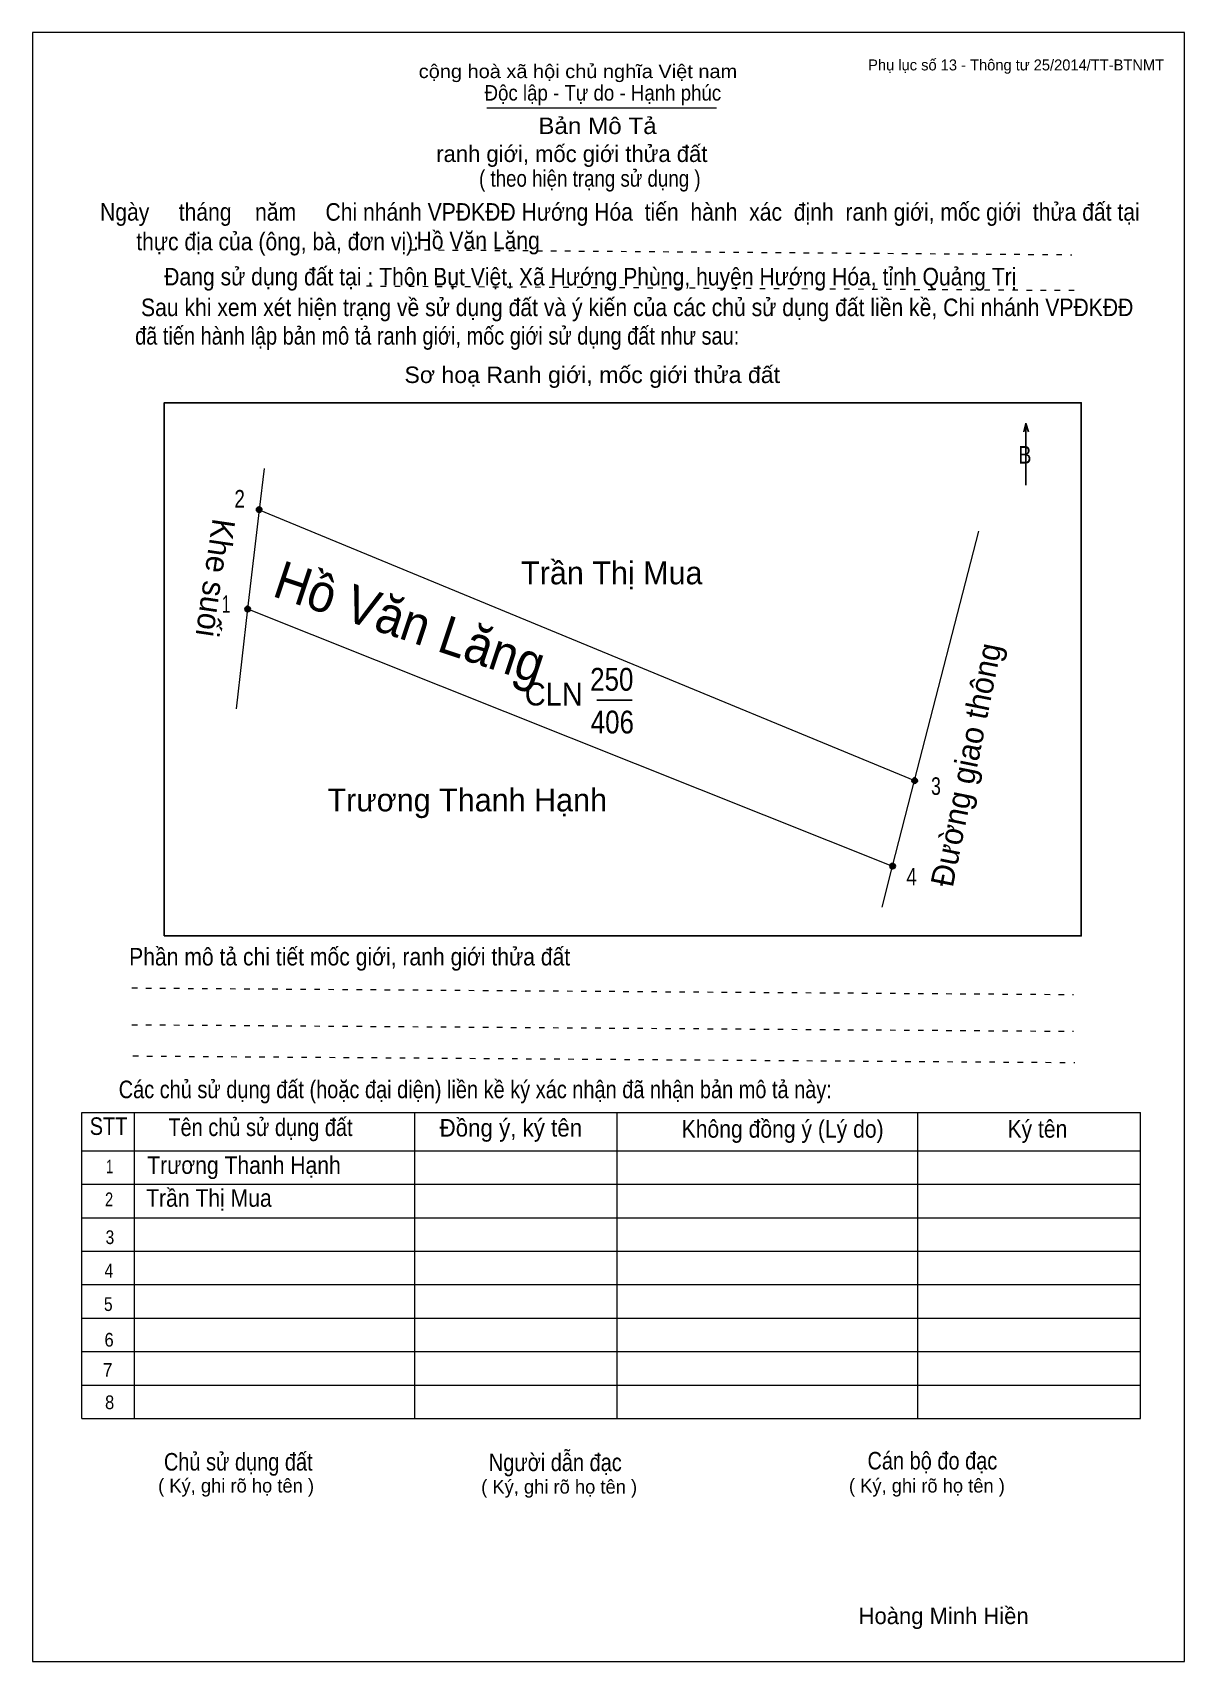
# Model space of a CAD drawing. Header units: centimetres. Extents: x 0 to 21, y 0 to 29.7.
import ezdxf
from ezdxf.enums import TextEntityAlignment as Align

# ---------------------------------------------------------------- set-up
doc = ezdxf.new("R2010")
doc.units = ezdxf.units.CM
doc.header["$LTSCALE"] = 0.13
doc.linetypes.add('DOTTED', pattern=[1.5, 0.3, -1.2])
for name, color, linetype, lineweight in [('1', 7, 'Continuous', 13), ('32', 7, 'Continuous', 25), ('33', 7, 'Continuous', 25), ('6', 7, 'Continuous', 13), ('62', 7, 'Continuous', 13)]:
    doc.layers.add(name, color=color, linetype=linetype, lineweight=lineweight)
for name, color, linetype in [('2', 7, 'Continuous'), ('34', 7, 'Continuous'), ('63', 7, 'Continuous')]:
    doc.layers.add(name, color=color, linetype=linetype)

msp = doc.modelspace()

# ---------------------------------------------------------------- hatches: boundary and pattern name
at = {"layer": '32'}
for points in [[(4.1796, 21.0011, 1), (4.0796, 21.0011, 1)], [(3.9705, 19.1883, 1), (3.8705, 19.1883, 1)], [(16.1318, 16.0589, 1), (16.0318, 16.0589, 1)], [(15.7297, 14.5011, 1), (15.6297, 14.5011, 1)]]:
    msp.add_hatch(color=256, dxfattribs=at).paths.add_polyline_path(points)

# ---------------------------------------------------------------- linework, layer by layer
at = {"layer": '1'}
msp.add_lwpolyline([(21, 0), (21, 29.7), (0, 29.7), (0, 0)], close=True, dxfattribs=at)
at = {"layer": '32'}
for centre in [(4.1296, 21.0011), (3.9205, 19.1883), (16.0818, 16.0589), (15.6797, 14.5011)]:
    msp.add_circle(centre, 0.05, dxfattribs=at)
at = {"layer": '33'}
msp.add_line((10.29, 17.53), (10.93, 17.53), dxfattribs=at)
at = {"layer": '6'}
for p, q in [((4.22, 21.75), (4.13, 21)), ((4.13, 21), (16.08, 16.06)), ((16.08, 16.06), (17.25, 20.61)), ((3.92, 19.19), (15.68, 14.5)), ((15.68, 14.5), (16.08, 16.06)), ((15.49, 13.75), (15.68, 14.5))]:
    msp.add_line(p, q, dxfattribs=at)
msp.add_lwpolyline([(4.13, 21), (3.92, 19.19), (3.71, 17.37)], dxfattribs=at)
at = {"layer": '62'}
for p, q in [((8.28, 28.33), (12.47, 28.33)), ((0.9, 10.01), (20.2, 10.01)), ((0.9, 4.43), (0.9, 10.01)), ((1.86, 4.43), (1.86, 10.01)), ((6.97, 4.43), (6.97, 9.99)), ((10.66, 4.43), (10.66, 9.99)), ((16.14, 4.43), (16.14, 10.01)), ((20.2, 4.43), (20.2, 10.01)), ((0.9, 9.31), (20.2, 9.31)), ((0.9, 8.7), (20.2, 8.7)), ((0.9, 8.09), (20.2, 8.09)), ((0.9, 7.48), (20.2, 7.48)), ((0.9, 6.87), (20.2, 6.87)), ((0.9, 6.26), (20.2, 6.26)), ((0.9, 5.65), (20.2, 5.65)), ((0.9, 5.04), (20.2, 5.04)), ((0.9, 4.43), (20.2, 4.43))]:
    msp.add_line(p, q, dxfattribs=at)
at = {"layer": '62', "linetype": 'DOTTED'}
for p, q in [((6.89, 25.74), (18.95, 25.65)), ((6.09, 25.08), (19.04, 25)), ((1.81, 12.28), (18.98, 12.16)), ((1.81, 11.61), (18.98, 11.49)), ((1.83, 11.04), (19, 10.92))]:
    msp.add_line(p, q, dxfattribs=at)
at = {"layer": '62', "lineweight": 25}
for p, q in [((18.11, 22.58), (18.11, 21.45)), ((18.11, 22.57), (18.07, 22.42)), ((18.11, 22.57), (18.16, 22.42))]:
    msp.add_line(p, q, dxfattribs=at)
msp.add_lwpolyline([(2.4, 13.23), (19.12, 13.23), (19.12, 22.95), (2.4, 22.95)], close=True, dxfattribs=at)

# ---------------------------------------------------------------- texts
at = {"layer": '2', "width": 0.95}
msp.add_text('Hồ Văn Lăng', height=0.6893, rotation=341.577, dxfattribs=at).set_placement((6.7711, 18.6235), align=Align.CENTER)
at = {"layer": '32'}
for s, width, p in [('2', 0.8, (3.775, 21.04)), ('1', 0.65, (3.53, 19.12)), ('3', 0.75, (16.47, 15.8)), ('4', 0.8, (16.025, 14.15))]:
    msp.add_text(s, height=0.32, dxfattribs=dict(at, width=width)).set_placement(p, align=Align.CENTER)
at = {"layer": '33'}
for s, rotation, p in [('Khe suối', 261.626, (3.1288, 19.7853)), ('Đường giao thông', 78.551, (17.2233, 16.3087))]:
    msp.add_text(s, height=0.4159, rotation=rotation, dxfattribs=at).set_placement(p, align=Align.CENTER)
for s, p in [('Trần Thị Mua', (10.56, 19.64)), ('Trương Thanh Hạnh', (7.925, 15.5))]:
    msp.add_text(s, height=0.4159, dxfattribs=at).set_placement(p, align=Align.CENTER)
at = {"layer": '33', "width": 0.85}
for s, p in [('250', (10.56, 17.7)), ('406', (10.57, 16.92))]:
    msp.add_text(s, height=0.4159, dxfattribs=at).set_placement(p, align=Align.CENTER)
at = {"layer": '33', "width": 0.95}
msp.add_text('CLN', height=0.4159, dxfattribs=at).set_placement((10.03, 17.43), align=Align.RIGHT)
at = {"layer": '34', "width": 0.9}
for s, p in [('Hồ Văn Lăng', (7, 25.75)), ('Trương Thanh Hạnh', (2.09, 8.89)), ('Trần Thị Mua', (2.07, 8.29))]:
    msp.add_text(s, height=0.32, dxfattribs=at).set_placement(p)
at = {"layer": '62'}
for s, height, width, p in [('cộng hoà xã hội chủ nghĩa Việt nam', 0.2474, 1.1, (7.04, 28.87)), ('Độc lập - Tự do - Hạnh phúc', 0.2828, 0.9, (8.24, 28.46)), ('Bản Mô Tả', 0.3, 1.1, (9.22, 27.85)), ('( theo hiện trạng sử dụng )', 0.3, 0.85, (8.14, 26.89)), ('Ngày     tháng    năm     Chi nhánh VPĐKĐĐ Hướng Hóa  tiến  hành  xác  định  ranh giới, mốc giới  thửa đất tại ', 0.32, 0.9, (1.23, 26.27)), ('thực địa của (ông, bà, đơn vị): ', 0.32, 0.9, (1.89, 25.73)), ('Đang sử dụng đất tại : Thôn Bụt Việt, Xã Hướng Phùng, huyện Hướng Hóa, tỉnh Quảng Trị', 0.32, 0.9, (2.4, 25.09)), (' Sau khi xem xét hiện trạng về sử dụng đất và ý kiến của các chủ sử dụng đất liền kề, Chi nhánh VPĐKĐĐ ', 0.32, 0.9, (1.87, 24.53)), ('đã tiến hành lập bản mô tả ranh giới, mốc giới sử dụng đất như sau:', 0.32, 0.85, (1.87, 24.01)), ('Sơ hoạ Ranh giới, mốc giới thửa đất', 0.3, 1.05, (6.78, 23.31)), ('B', 0.32, 0.85, (17.97, 21.84)), ('Phần mô tả chi tiết mốc giới, ranh giới thửa đất ', 0.32, 0.9, (1.76, 12.69)), ('Các chủ sử dụng đất (hoặc đại diện) liền kề ký xác nhận đã nhận bản mô tả này:', 0.32, 0.85, (1.57, 10.27))]:
    msp.add_text(s, height=height, dxfattribs=dict(at, width=width)).set_placement(p)
msp.add_text('ranh giới, mốc giới thửa đất', height=0.3, dxfattribs=at).set_placement((7.36, 27.34))
for s, height, width, p in [('STT', 0.32, 0.85, (1.385, 9.6)), ('Tên chủ sử dụng đất', 0.32, 0.85, (4.155, 9.58)), ('Đồng ý, ký tên', 0.32, 0.95, (8.72, 9.57)), ('Không đồng ý (Lý do)', 0.32, 0.9, (13.675, 9.55)), ('Ký tên', 0.32, 0.9, (18.32, 9.55)), ('1', 0.25, 0.7, (1.405, 8.9)), ('2', 0.25, 0.8, (1.395, 8.3)), ('3', 0.25, 0.85, (1.41, 7.61)), ('4', 0.25, 0.85, (1.39, 7)), ('5', 0.25, 0.85, (1.38, 6.39)), ('6', 0.25, 0.9, (1.395, 5.74)), ('7', 0.25, 0.95, (1.37, 5.19)), ('8', 0.25, 0.9, (1.405, 4.6)), ('Người dẫn đạc', 0.32, 0.85, (9.53, 3.47)), ('Chủ sử dụng đất', 0.32, 0.85, (3.75, 3.48)), ('Cán bộ đo đạc', 0.32, 0.85, (16.405, 3.5))]:
    msp.add_text(s, height=height, dxfattribs=dict(at, width=width)).set_placement(p, align=Align.CENTER)
for p in [(3.71, 3.08), (9.6, 3.06), (16.305, 3.08)]:
    msp.add_text('( Ký, ghi rõ họ tên )', height=0.25, dxfattribs=at).set_placement(p, align=Align.CENTER)
at = {"layer": '63'}
msp.add_text('Phụ lục số 13 - Thông tư 25/2014/TT-BTNMT', height=0.2, dxfattribs=at).set_placement((20.63, 29.01), align=Align.RIGHT)
msp.add_text('Hoàng Minh Hiền', height=0.3, dxfattribs=at).set_placement((16.61, 0.68), align=Align.CENTER)

doc.saveas('drawing.dxf')
